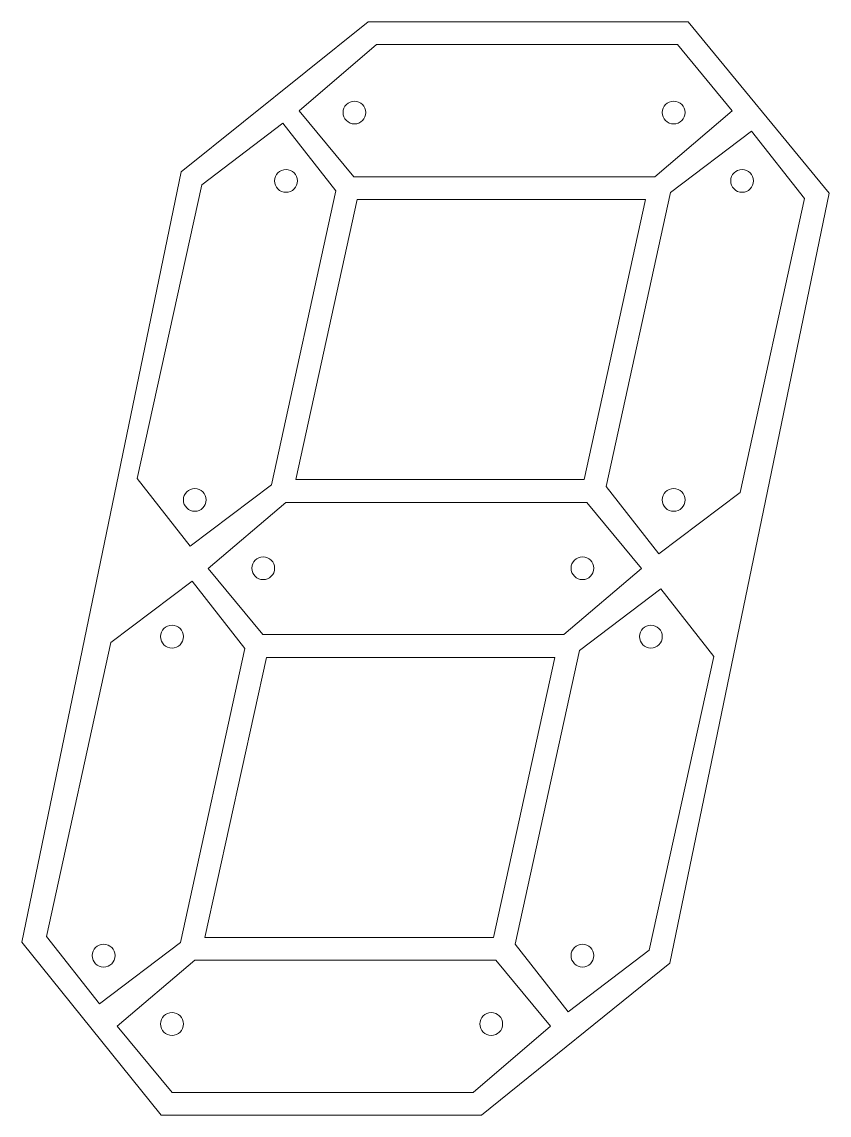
# Model space of a CAD drawing. Header units: millimetres. Extents: x -66 to 288, y -10 to 470.
import ezdxf

# ---------------------------------------------------------------- set-up
doc = ezdxf.new("R2010")
doc.units = ezdxf.units.MM
for name, color, linetype, lineweight, true_color in [('cuts', 178, 'Continuous', 0, 0x000000), ('guides', 1, 'Continuous', 0, 0xff0000), ('holes', 178, 'Continuous', 0, 0x000000)]:
    doc.layers.add(name, color=color, linetype=linetype, lineweight=lineweight, true_color=true_color)

msp = doc.modelspace()

# ---------------------------------------------------------------- linework, layer by layer
at = {"layer": 'cuts'}
for p, q in [((4.04, 404), (86, 469.79)), ((86, 469.79), (226.39, 469.79)), ((226.39, 469.79), (288.16, 394.68)), ((4.04, 404), (-65.84, 65.97)), ((218.29, 56.65), (288.16, 394.68)), ((54.3, 268.89), (81.21, 391.79)), ((207.68, 391.79), (81.21, 391.79)), ((207.68, 391.79), (180.77, 268.89)), ((54.3, 268.89), (180.77, 268.89)), ((14.45, 68), (41.37, 190.89)), ((167.83, 190.89), (41.37, 190.89)), ((167.83, 190.89), (140.92, 68)), ((14.45, 68), (140.92, 68)), ((-65.84, 65.97), (-4.7, -10)), ((135.69, -10), (218.29, 56.65)), ((135.69, -10), (-4.7, -10))]:
    msp.add_line(p, q, dxfattribs=at)
at = {"layer": 'guides', "flags": 128}
for points in [[(221.69, 459.79), (245.69, 430.79), (211.69, 401.79), (79.69, 401.79), (55.69, 430.79), (89.69, 459.79), (221.69, 459.79)], [(71.81, 395.63), (48.62, 425.27), (13.02, 398.26), (-15.22, 269.32), (7.98, 239.67), (43.58, 266.68), (71.81, 395.63)], [(277.39, 392.22), (254.19, 421.87), (218.59, 394.86), (190.35, 265.92), (213.55, 236.27), (249.15, 263.28), (277.39, 392.22)], [(181.84, 258.89), (205.84, 229.89), (171.84, 200.89), (39.84, 200.89), (15.84, 229.89), (49.84, 258.89), (181.84, 258.89)], [(31.97, 194.73), (8.77, 224.38), (-26.83, 197.37), (-55.06, 68.43), (-31.87, 38.78), (3.73, 65.79), (31.97, 194.73)], [(237.54, 191.33), (214.35, 220.98), (178.74, 193.97), (150.51, 65.02), (173.7, 35.38), (209.31, 62.39), (237.54, 191.33)], [(142, 58), (166, 29), (132, 0), (0, 0), (-24, 29), (10, 58), (142, 58)]]:
    msp.add_lwpolyline(points, dxfattribs=at)
at = {"layer": 'holes'}
for centre in [(80, 430), (220, 430), (50, 400), (250, 400), (10, 260), (220, 260), (40, 230), (180, 230), (0, 200), (210, 200), (-30, 60), (180, 60), (0, 30), (140, 30)]:
    msp.add_circle(centre, 5, dxfattribs=at)

doc.saveas('drawing.dxf')
